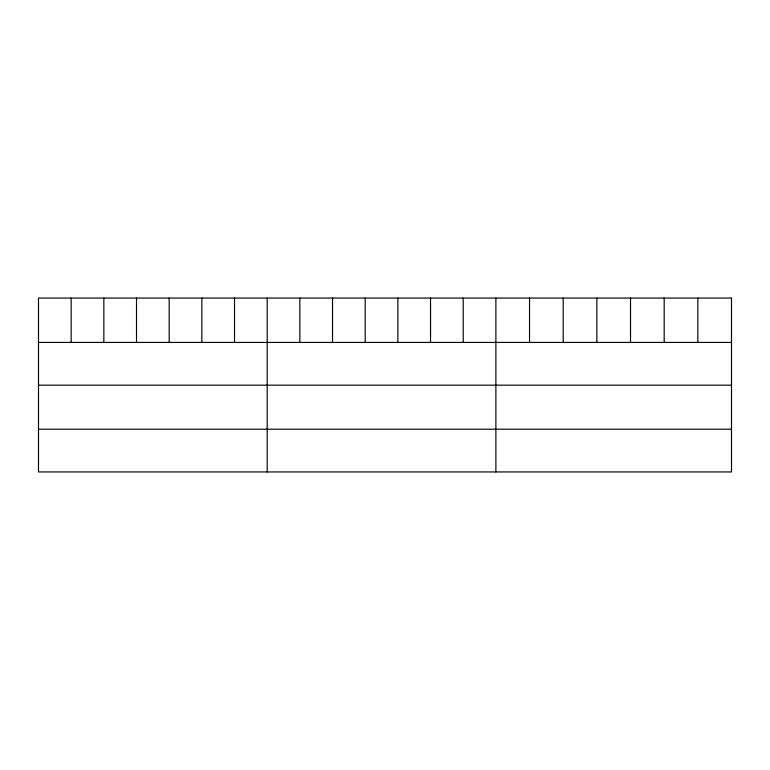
<?xml version="1.0" encoding="UTF-8"?>
<svg xmlns="http://www.w3.org/2000/svg" width="770" height="770" viewBox="0 0 770 770"><rect width="100%" height="100%" fill="white"/><g stroke="black" fill="none" stroke-linecap="round" stroke-linejoin="round"><path stroke-width="1.16" d="M38.5 342.429L731.5 342.429M38.5 385.164L731.5 385.164M38.5 429.208L731.5 429.208M697.841 298.057L697.841 342.429M664.183 298.057L664.183 342.429M630.524 298.057L630.524 342.429M596.856 298.057L596.856 342.429M563.197 298.057L563.197 342.429M529.539 298.057L529.539 342.429M495.88 298.057L495.88 471.943M463.213 298.057L463.213 342.429M430.536 298.057L430.536 342.429M397.869 298.057L397.869 342.429M365.201 298.057L365.201 342.429M332.534 298.057L332.534 342.429M299.857 298.057L299.857 342.429M267.19 298.057L267.19 471.943M234.523 298.057L234.523 342.429M201.846 298.057L201.846 342.429M169.179 298.057L169.179 342.429M136.511 298.057L136.511 342.429M103.844 298.057L103.844 342.429M71.167 298.057L71.167 342.429M731.5 298.057L38.5 298.057L38.5 471.943L731.5 471.943L731.5 298.057"/></g></svg>
